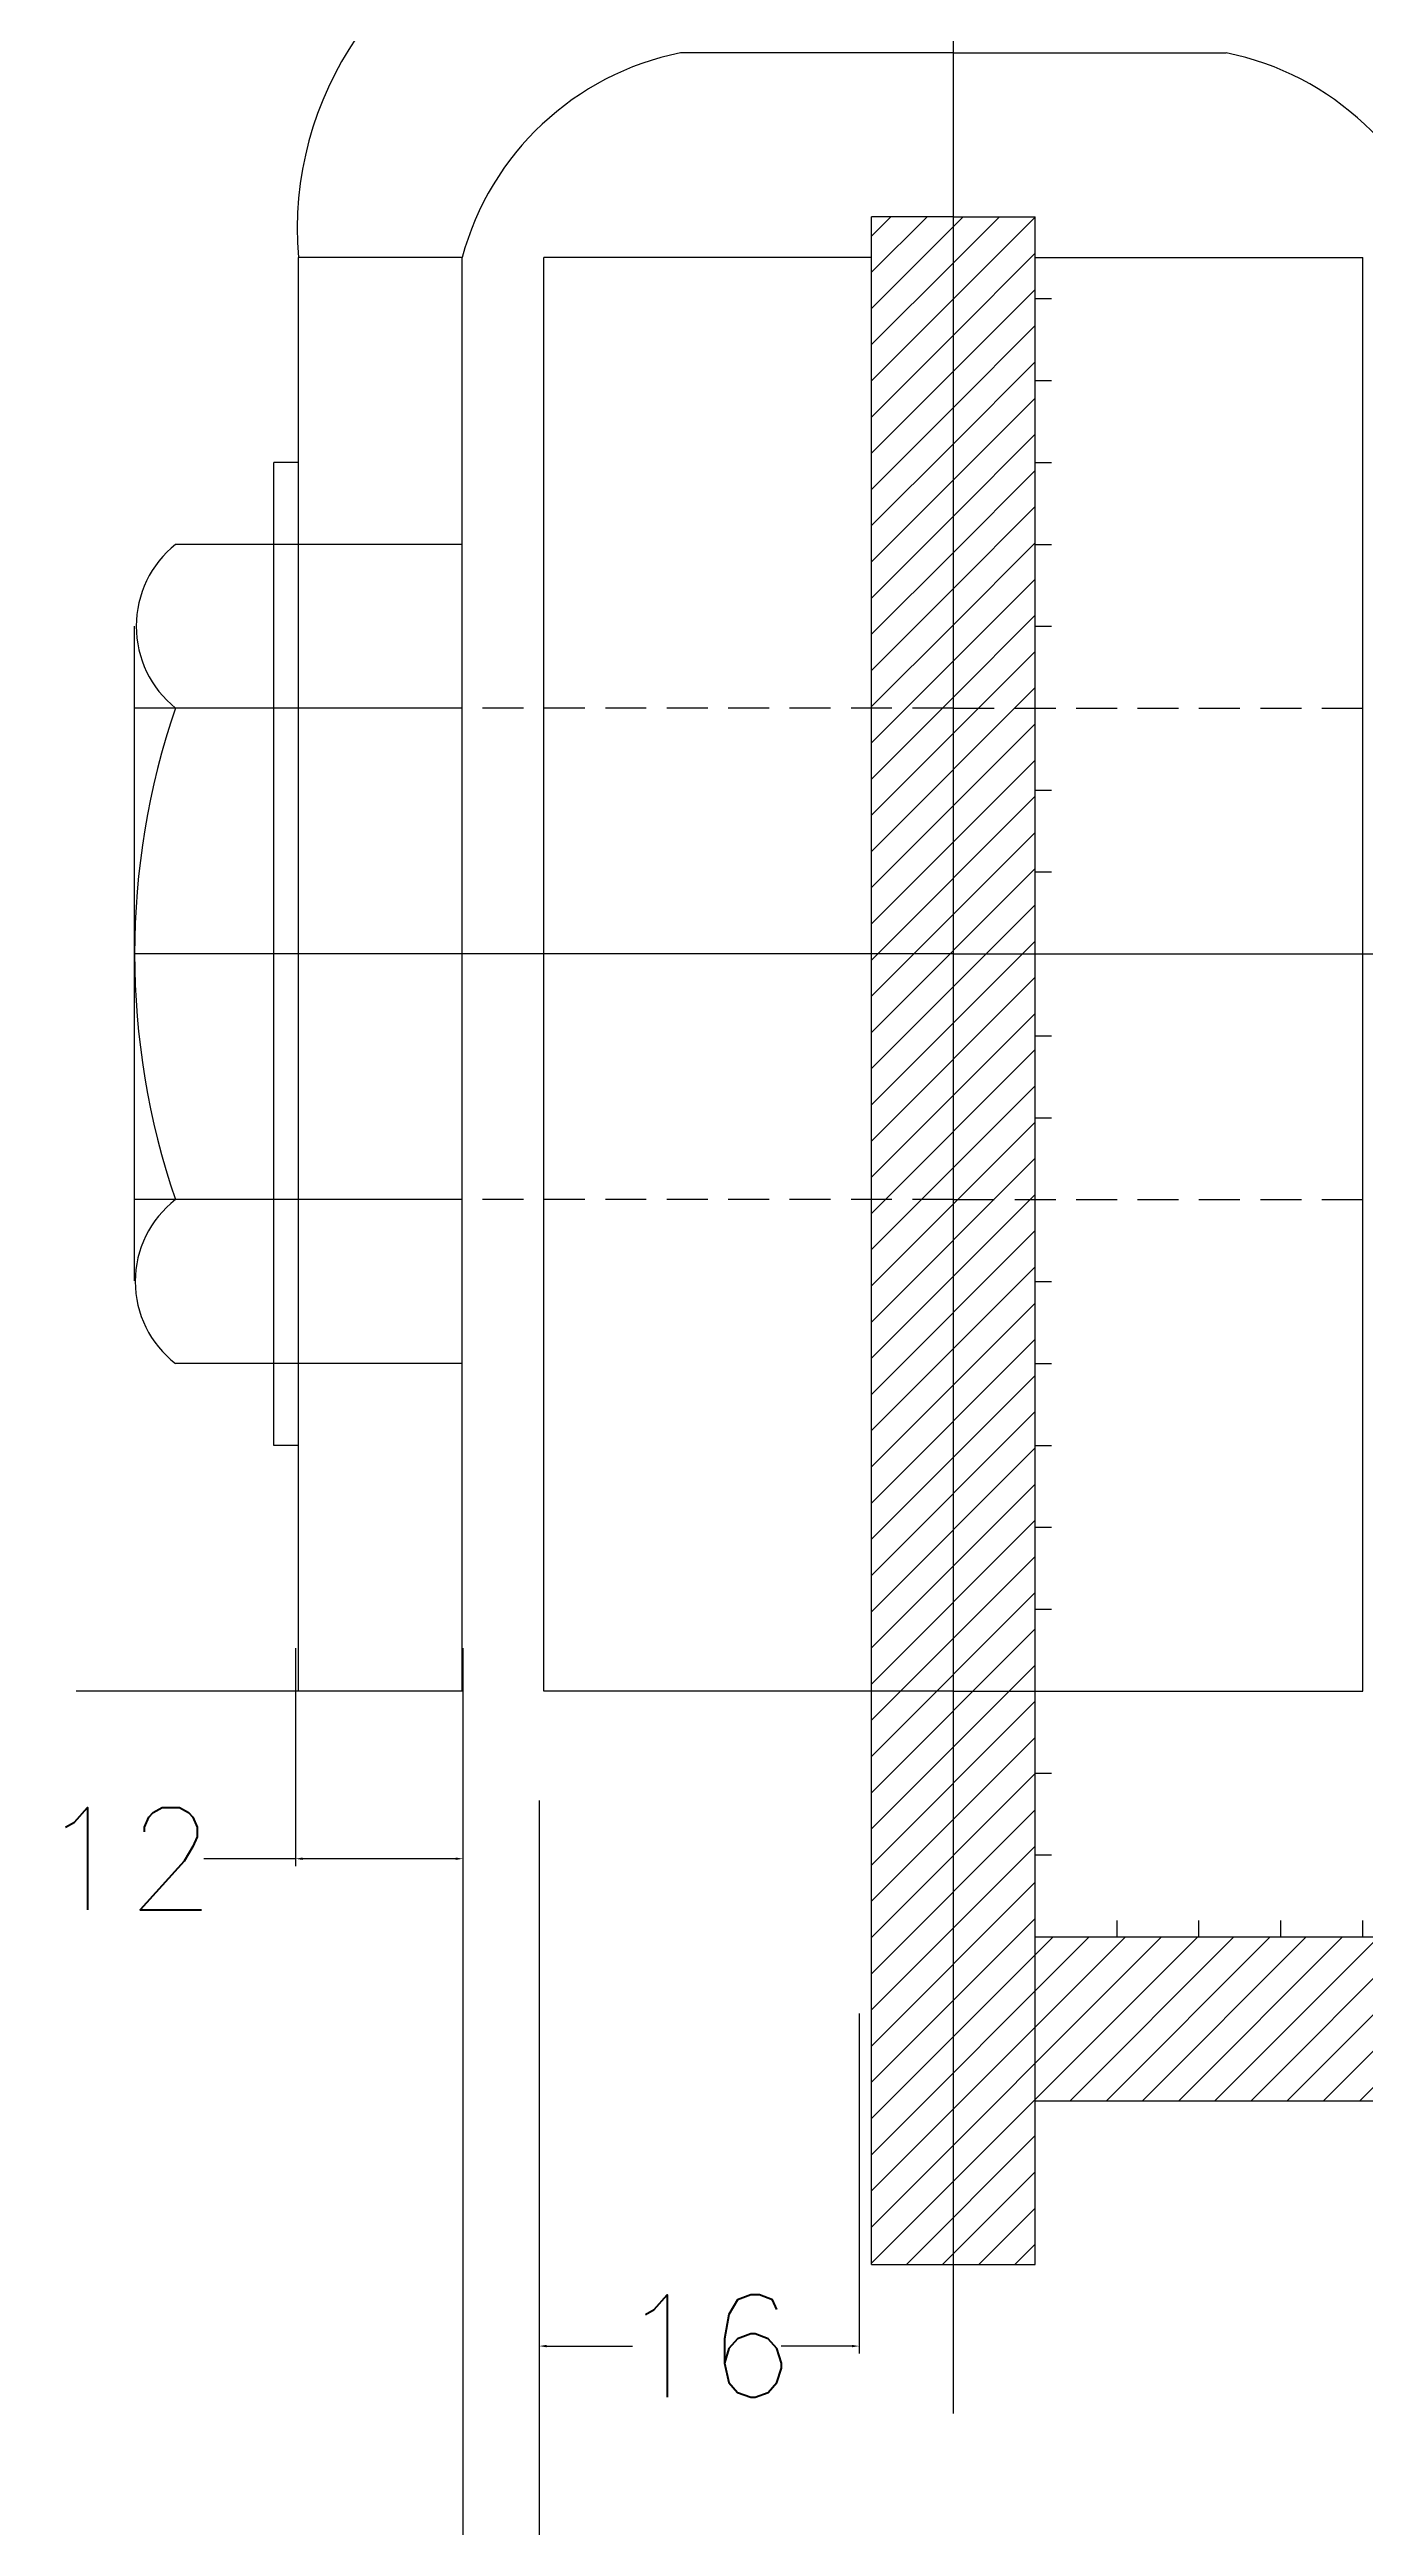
# Model space of a CAD drawing. Header units: metres. Extents: x 444 to 3227, y -3167 to -392.
# Drawn here: x 2472 to 2504.2, y -2318.6 to -2258.1 of the extents above; entities that cross this region are included whole.
import ezdxf

# ---------------------------------------------------------------- set-up
doc = ezdxf.new("R2010")
doc.units = ezdxf.units.M
doc.linetypes.add('DASHEDX2', pattern=[1.5, 1, -0.5])
doc.layers.get('DEFPOINTS').update_dxf_attribs({"linetype": 'CONTINUOUS'})
doc.layers.add('BANGUNAN', color=7, linetype='CONTINUOUS')
doc.layers.add('DIMENSI', color=7, linetype='CONTINUOUS')
doc.styles.get("Standard").update_dxf_attribs({"font": 'Simplex.shx', "height": 2.5})
doc.dimstyles.get("Standard").update_dxf_attribs({"dimtxt": 0.18, "dimasz": 0.18, "dimexe": 0.18, "dimexo": 0.0625, "dimgap": 0.09, "dimtad": 0, "dimtih": 1, "dimtoh": 1, "dimdec": 4, "dimzin": 0, "dimdsep": 46, "dimtxsty": 'Standard', "dimcen": 0.09, "dimadec": 0, "dimazin": 0, "dimtfac": 1, "dimtdec": 4, "dimtofl": 0, "dimtmove": 0, "dimatfit": 3, "dimfxl": 1, "dimtolj": 1, "dimtzin": 0, "dimarcsym": 0})
pattern_1 = [(45, (1964.0907, -2887.06426), (-0.44194174, 0.44194174), [])]

# ---------------------------------------------------------------- blocks, each defined once
blk = doc.blocks.new('*D275')
at = {"layer": 'DEFPOINTS', "color": 0}
for p in [(2482.135, -2300.829), (2483.996, -2300.829), (2483.996, -2324.63)]:
    blk.add_point(p, dxfattribs=at)
at = {"layer": 'DIMENSI', "color": 0, "lineweight": -2}
for p, q in [((2482.135, -2300.892), (2482.135, -2324.81)), ((2483.996, -2300.892), (2483.996, -2324.81)), ((2481.955, -2324.63), (2481.775, -2324.63)), ((2484.176, -2324.63), (2484.356, -2324.63))]:
    blk.add_line(p, q, dxfattribs=at)
at = {"layer": 'DIMENSI', "color": 0}
for points in [[(2481.955, -2324.6), (2481.955, -2324.66), (2482.135, -2324.63)], [(2484.176, -2324.6), (2484.176, -2324.66), (2483.996, -2324.63)]]:
    blk.add_solid(points, dxfattribs=at)
at = {"layer": 'DIMENSI', "color": 0, "insert": (2483.065, -2324.63), "char_height": 2.5, "attachment_point": 5}
blk.add_mtext('\\A1;2', dxfattribs=at)
blk = doc.blocks.new('*D276')
at = {"layer": 'DEFPOINTS', "color": 0}
for p in [(2478.04, -2297.111), (2482.135, -2297.111), (2478.04, -2302.317)]:
    blk.add_point(p, dxfattribs=at)
at = {"layer": 'DIMENSI', "color": 0, "lineweight": -2}
for p, q in [((2478.04, -2297.173), (2478.04, -2302.497)), ((2482.135, -2297.173), (2482.135, -2302.497)), ((2478.04, -2302.317), (2475.804, -2302.317)), ((2481.955, -2302.317), (2478.22, -2302.317))]:
    blk.add_line(p, q, dxfattribs=at)
at = {"layer": 'DIMENSI', "color": 0}
for points in [[(2478.22, -2302.287), (2478.22, -2302.347), (2478.04, -2302.317)], [(2481.955, -2302.287), (2481.955, -2302.347), (2482.135, -2302.317)]]:
    blk.add_solid(points, dxfattribs=at)
at = {"layer": 'DIMENSI', "color": 0, "insert": (2473.928, -2302.317), "char_height": 2.5, "attachment_point": 5}
blk.add_mtext('\\A1;12', dxfattribs=at)
blk = doc.blocks.new('*D259')
at = {"layer": 'DEFPOINTS', "color": 0}
for p in [(2483.996, -2306.036), (2491.814, -2306.036), (2491.814, -2314.217)]:
    blk.add_point(p, dxfattribs=at)
at = {"layer": 'DIMENSI', "color": 0, "lineweight": -2}
for p, q in [((2483.996, -2306.098), (2483.996, -2314.397)), ((2491.814, -2306.098), (2491.814, -2314.397)), ((2484.176, -2314.217), (2486.275, -2314.217)), ((2491.634, -2314.217), (2489.907, -2314.217))]:
    blk.add_line(p, q, dxfattribs=at)
at = {"layer": 'DIMENSI', "color": 0}
for points in [[(2484.176, -2314.187), (2484.176, -2314.247), (2483.996, -2314.217)], [(2491.634, -2314.187), (2491.634, -2314.247), (2491.814, -2314.217)]]:
    blk.add_solid(points, dxfattribs=at)
at = {"layer": 'DIMENSI', "color": 0, "insert": (2488.091, -2314.217), "char_height": 2.5, "attachment_point": 5}
blk.add_mtext('\\A1;16', dxfattribs=at)

msp = doc.modelspace()

# ---------------------------------------------------------------- hatches: boundary and pattern name
at = {"layer": 'BANGUNAN'}
h = msp.add_hatch(dxfattribs=at)
h.set_pattern_fill('ANSI31', color=2, scale=5, style=0)
h.set_pattern_definition(pattern_1)
h.paths.add_polyline_path([(2492.11378, -2274.22545), (2494.11378, -2274.22545), (2494.11378, -2262.22545), (2492.11378, -2262.22545)])
h = msp.add_hatch(dxfattribs=at)
h.set_pattern_fill('ANSI31', color=2, scale=5, style=0)
h.set_pattern_definition(pattern_1)
h.paths.add_polyline_path([(2494.11378, -2274.22545), (2492.11378, -2274.22545), (2492.11378, -2280.22545), (2494.11378, -2280.22545)])
h.paths.add_polyline_path([(2494.11378, -2280.22545), (2492.11378, -2280.22545), (2492.11378, -2286.22545), (2494.11378, -2286.22545)])
h.paths.add_polyline_path([(2492.11378, -2298.22545), (2494.11378, -2298.22545), (2494.11378, -2286.22545), (2492.11378, -2286.22545)])
h.paths.add_polyline_path([(2494.11378, -2298.22545), (2492.11378, -2298.22545), (2492.11378, -2312.22545), (2494.11378, -2312.22545)])
h.paths.add_polyline_path([(2496.11378, -2298.22545), (2494.11378, -2298.22545), (2494.11378, -2312.22545), (2496.11378, -2312.22545), (2496.11378, -2308.22545)])
h.paths.add_polyline_path([(2496.11378, -2304.22545), (2496.11378, -2308.22545), (2522.11378, -2308.22545), (2522.11378, -2304.22545)])
h.paths.add_polyline_path([(2496.11378, -2286.22545), (2494.11378, -2286.22545), (2494.11378, -2298.22545), (2496.11378, -2298.22545)])
h.paths.add_polyline_path([(2494.11378, -2286.22545), (2496.11378, -2286.22545), (2496.11378, -2280.22545), (2494.11378, -2280.22545)])
h.paths.add_polyline_path([(2494.11378, -2280.22545), (2496.11378, -2280.22545), (2496.11378, -2274.22545), (2494.11378, -2274.22545)])
h.paths.add_polyline_path([(2494.11378, -2274.22545), (2496.11378, -2274.22545), (2496.11378, -2262.22545), (2494.11378, -2262.22545)])

# ---------------------------------------------------------------- linework, layer by layer
at = {"layer": 'BANGUNAN', "color": 1}
for p, q in [((2494.11378, -2315.86102), (2494.11378, -2204.98409)), ((2494.11378, -2298.22545), (2494.11378, -2230.22545)), ((2482.11378, -2280.22545), (2474.11378, -2280.22545)), ((2494.11378, -2280.22545), (2482.11378, -2280.22545)), ((2494.11378, -2280.22545), (2506.11378, -2280.22545))]:
    msp.add_line(p, q, dxfattribs=at)
at = {"layer": 'BANGUNAN', "color": 2}
for p, q in [((2494.11378, -2258.22545), (2487.44609, -2258.22545)), ((2494.11378, -2258.22545), (2500.78146, -2258.22545)), ((2494.11378, -2262.22545), (2492.11378, -2262.22545)), ((2492.11378, -2312.22545), (2492.11378, -2262.22545)), ((2494.11378, -2262.22545), (2496.11378, -2262.22545)), ((2496.11378, -2308.22545), (2496.11378, -2262.22545)), ((2482.11378, -2263.22545), (2478.11378, -2263.22545)), ((2478.11378, -2298.22545), (2478.11378, -2263.22545)), ((2482.11378, -2298.22545), (2482.11378, -2263.22545)), ((2492.11378, -2263.22545), (2484.11378, -2263.22545)), ((2484.11378, -2298.22545), (2484.11378, -2263.22545)), ((2496.11378, -2263.22545), (2504.11378, -2263.22545)), ((2504.11378, -2298.22545), (2504.11378, -2263.22545)), ((2478.11378, -2268.22545), (2477.51378, -2268.22545)), ((2477.51378, -2292.22545), (2477.51378, -2268.22545)), ((2482.11378, -2270.22545), (2475.11378, -2270.22545)), ((2474.11378, -2288.20967), (2474.11378, -2272.22529)), ((2482.11378, -2274.22545), (2474.11378, -2274.22545)), ((2496.11378, -2274.22545), (2496.51378, -2274.22545)), ((2496.11378, -2276.22545), (2496.51378, -2276.22545)), ((2496.11378, -2278.22545), (2496.51378, -2278.22545)), ((2482.11378, -2286.22545), (2474.11378, -2286.22545)), ((2496.11378, -2286.22545), (2496.51378, -2286.22545)), ((2496.11378, -2288.22545), (2496.51378, -2288.22545)), ((2482.11378, -2290.22545), (2475.11378, -2290.22545)), ((2496.11378, -2290.22545), (2496.51378, -2290.22545)), ((2478.11378, -2292.22545), (2477.51378, -2292.22545)), ((2496.11378, -2292.22545), (2496.51378, -2292.22545)), ((2496.11378, -2294.22545), (2496.51378, -2294.22545)), ((2496.11378, -2296.22545), (2496.51378, -2296.22545)), ((2482.11378, -2298.22545), (2472.68342, -2298.22545)), ((2494.11378, -2298.22545), (2484.11378, -2298.22545)), ((2494.11378, -2298.22545), (2504.11378, -2298.22545)), ((2496.11378, -2298.22545), (2496.51378, -2298.22545)), ((2496.11378, -2300.22545), (2496.51378, -2300.22545)), ((2496.11378, -2302.22545), (2496.51378, -2302.22545)), ((2498.11378, -2304.22545), (2498.11378, -2303.82545)), ((2500.11378, -2304.22545), (2500.11378, -2303.82545)), ((2502.11378, -2304.22545), (2502.11378, -2303.82545)), ((2504.11378, -2304.22545), (2504.11378, -2303.82545)), ((2496.11378, -2304.22545), (2522.11378, -2304.22545)), ((2496.11378, -2308.22545), (2522.11378, -2308.22545)), ((2496.11378, -2312.22545), (2496.11378, -2308.22545)), ((2492.11378, -2312.22545), (2496.11378, -2312.22545))]:
    msp.add_line(p, q, dxfattribs=at)
at = {"layer": 'BANGUNAN', "color": 2, "linetype": 'DASHEDX2'}
for p, q in [((2496.11378, -2264.22545), (2496.51378, -2264.22545)), ((2496.11378, -2266.22545), (2496.51378, -2266.22545)), ((2496.11378, -2268.22545), (2496.51378, -2268.22545)), ((2496.11378, -2270.22545), (2496.51378, -2270.22545)), ((2496.11378, -2272.22545), (2496.51378, -2272.22545)), ((2494.11378, -2274.22545), (2482.11378, -2274.22545)), ((2494.11378, -2274.22545), (2506.11378, -2274.22545)), ((2496.11378, -2280.22545), (2496.51378, -2280.22545)), ((2496.11378, -2282.22545), (2496.51378, -2282.22545)), ((2496.11378, -2284.22545), (2496.51378, -2284.22545)), ((2494.11378, -2286.22545), (2482.11378, -2286.22545)), ((2494.11378, -2286.22545), (2506.11378, -2286.22545))]:
    msp.add_line(p, q, dxfattribs=at)
at = {"layer": 'BANGUNAN', "color": 2}
for centre, radius, start, end in [((2486.40871, -2262.54317), 8.32294, 106.6156374, 184.7021623), ((2488.82032, -2265.03437), 6.94622, 101.4105418, 164.9051106), ((2499.40723, -2265.03437), 6.94622, 15.0948894, 78.5894582), ((2476.72244, -2272.22545), 2.56667, 128.8108293, 231.1891707), ((2492.61378, -2280.22545), 18.5, 161.0753556, 198.9246444), ((2476.64954, -2288.22545), 2.52162, 127.5199516, 232.4800484)]:
    msp.add_arc(centre, radius, start, end, dxfattribs=at)

# ---------------------------------------------------------------- dimensions: what is measured, and where the dimension line sits
at = {"layer": 'DIMENSI', "color": 2}
for base, p1, p2, angle, text, picture, middle in [((2478.0396, -2302.3169), (2482.13455, -2297.11057), (2478.0396, -2297.11057), 180, '12', '*D276', (2473.92817, -2302.3169)), ((2483.99589, -2324.62975), (2482.13455, -2300.82938), (2483.99589, -2300.82938), 0, '2', '*D275', (2483.06522, -2324.62975)), ((2491.81352, -2314.21709), (2483.99589, -2306.03571), (2491.81352, -2306.03571), 0, '16', '*D259', (2488.09084, -2314.21709))]:
    dim = msp.add_linear_dim(base=base, p1=p1, p2=p2, angle=angle, text=text, dimstyle='Standard', dxfattribs=at)
    dim.commit()
    dim.dimension.update_dxf_attribs({"geometry": picture, "text_midpoint": middle, "dimtype": 161})

doc.saveas('drawing.dxf')
